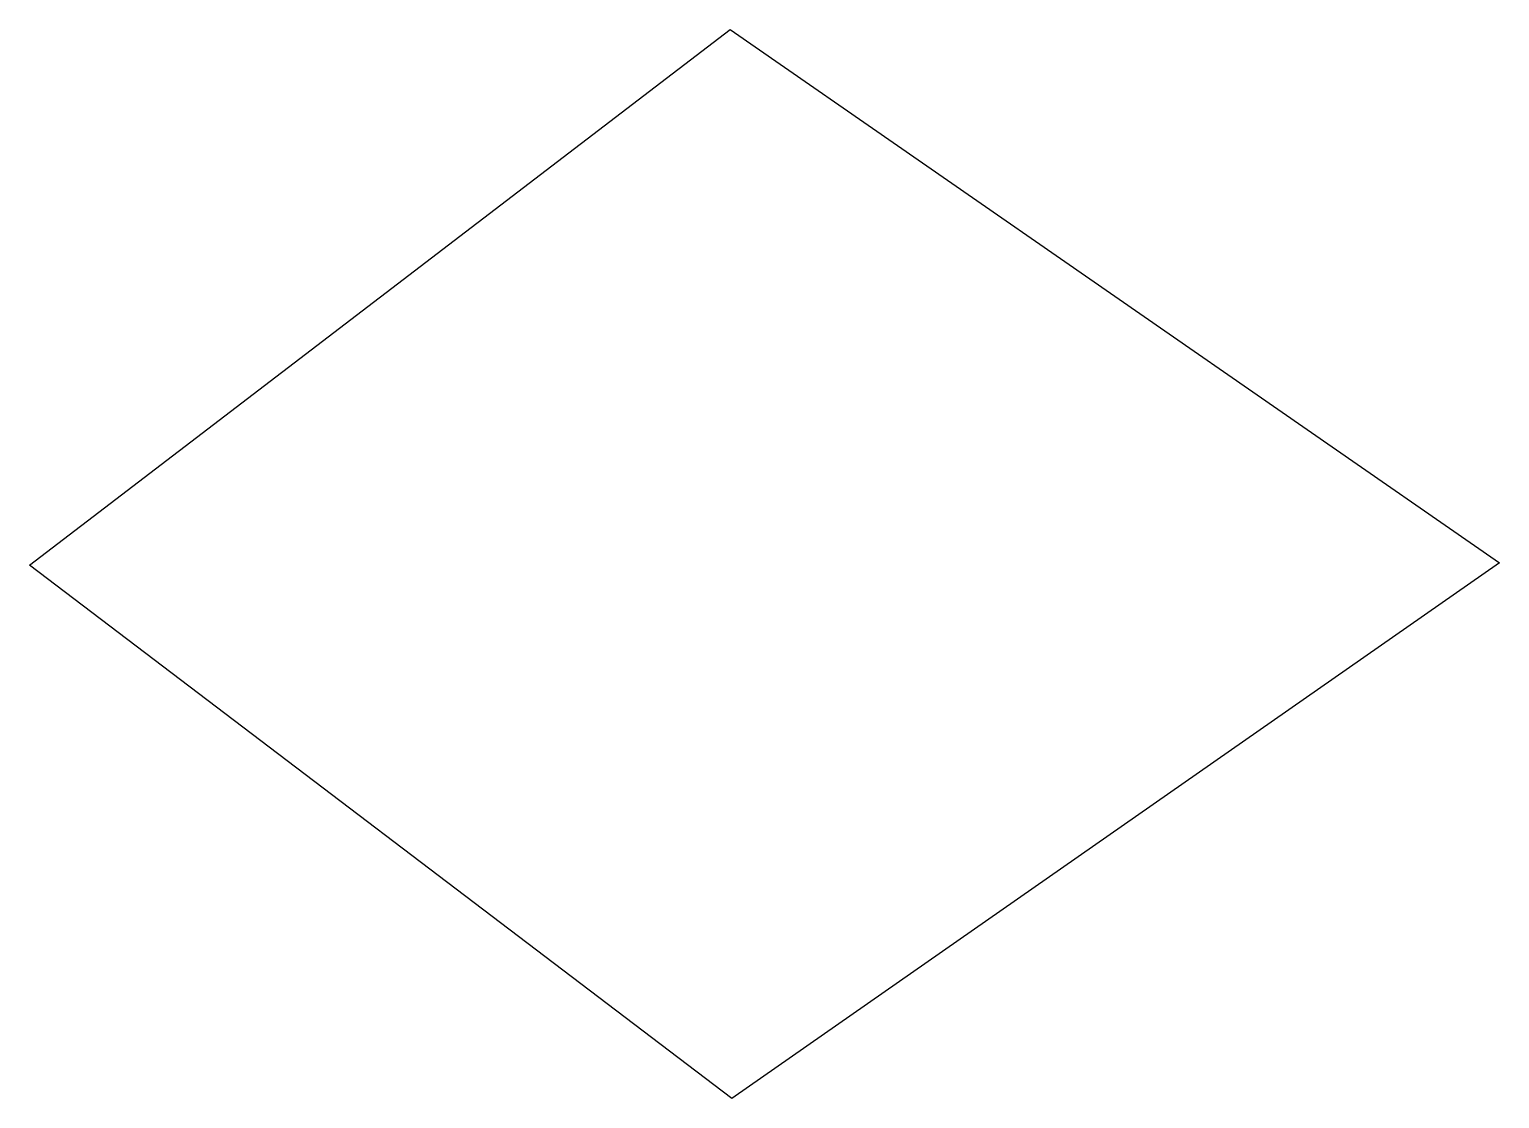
# Model space of a CAD drawing. Extents: x 38.36 to 46.57, y 7 to 12.98.
import ezdxf

# ---------------------------------------------------------------- set-up
doc = ezdxf.new("R2010")
doc.units = 0
doc.layers.add('hole2', color=7, linetype='CONTINUOUS')

msp = doc.modelspace()

# ---------------------------------------------------------------- linework, layer by layer
at = {"layer": 'hole2', "color": 7}
msp.add_lwpolyline([(46.573417, 9.997379), (42.28735, 7.00492), (38.364256, 9.983393), (42.277179, 12.975217), (46.573417, 9.997379)], dxfattribs=at)

doc.saveas('drawing.dxf')
